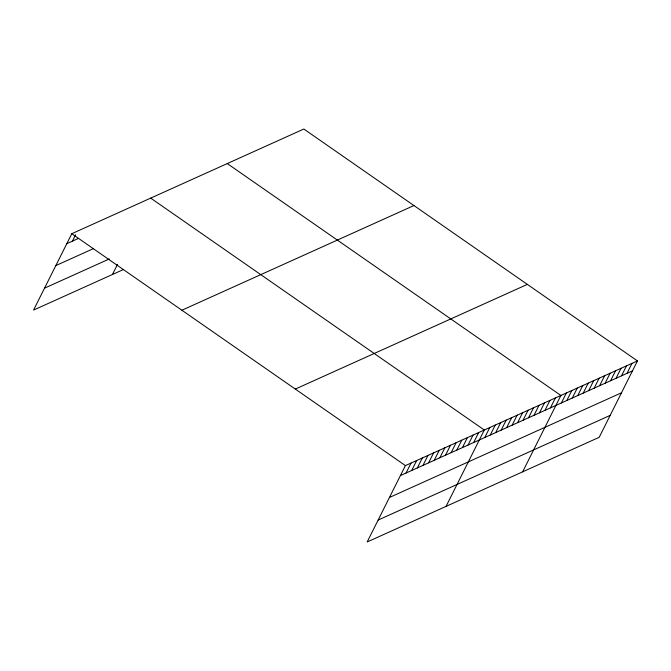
<?xml version="1.0" encoding="UTF-8"?>
<svg xmlns="http://www.w3.org/2000/svg" width="671" height="671" viewBox="0 0 671 671"><rect width="100%" height="100%" fill="white"/><g stroke="black" fill="none" stroke-linecap="round" stroke-linejoin="round"><path stroke-width="1.01" d="M637.45 360.914L405.41 465.599L367.163 541.975L599.203 437.291L637.45 360.914L303.837 129.025L71.797 233.709L33.55 310.086L123.38 269.557M72.443 241.132L75.622 234.791M112.443 274.489L117.475 264.449M406.056 473.021L411.046 463.057M411.692 470.48L416.683 460.516M417.328 467.939L422.319 457.974M422.965 465.397L427.955 455.433M428.601 462.856L433.592 452.891M434.229 460.314L439.228 450.342M439.866 457.773L444.856 447.8M445.502 455.223L450.493 445.259M451.138 452.682L456.129 442.717M456.775 450.14L461.765 440.176M462.411 447.599L467.402 437.635M468.048 445.058L473.038 435.093M473.676 442.516L478.666 432.552M446.056 506.387L484.303 430.01L150.69 198.113M484.781 437.509L489.771 427.536M490.258 435.034L495.248 425.07M495.726 432.569L500.717 422.604M501.195 430.103L506.186 420.138M506.664 427.637L511.654 417.672M512.132 425.171L517.123 415.198M517.601 422.696L522.592 412.732M523.07 420.231L528.06 410.266M528.538 417.765L533.529 407.8M534.007 415.299L538.998 405.334M539.476 412.833L544.466 402.86M544.944 410.358L549.935 400.394M550.421 407.893L555.412 397.928M522.634 471.839L560.881 395.462L227.259 163.565M561.359 402.961L566.349 392.996M566.827 400.495L571.818 390.522M572.296 398.02L577.286 388.056M577.765 395.555L582.755 385.59M583.233 393.089L588.224 383.124M588.702 390.623L593.692 380.658M594.17 388.157L599.161 378.184M599.639 385.682L604.63 375.718M605.108 383.216L610.107 373.252M610.585 380.751L615.575 370.786M616.053 378.285L621.044 368.32M621.522 375.819L626.513 365.846M626.991 373.353L631.981 363.38M66.806 243.674L78.079 238.591M55.836 265.59L93.403 248.639M44.521 288.169L109.331 258.931M181.891 310.228L413.932 205.544M295.324 389.071L527.356 284.387M400.419 475.563L632.459 370.878M389.448 497.479L621.48 392.795M378.142 520.059L610.174 415.374M71.797 233.709L405.41 465.599"/></g></svg>
